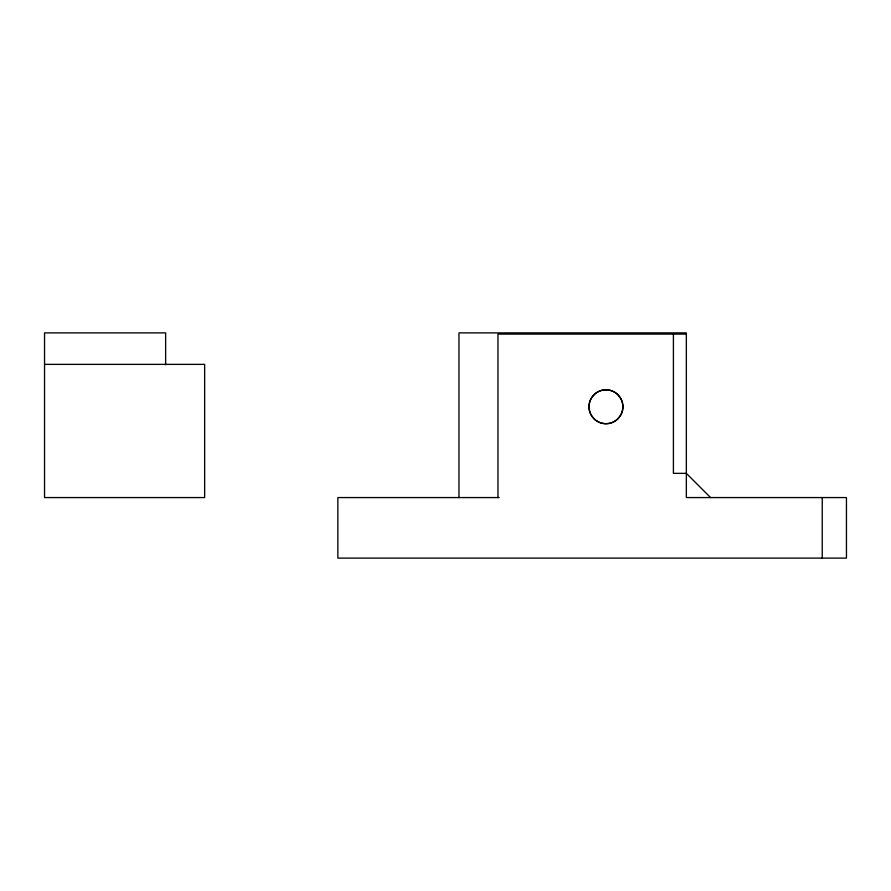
<?xml version="1.0" encoding="UTF-8"?>
<svg xmlns="http://www.w3.org/2000/svg" width="891" height="891" viewBox="0 0 891 891"><rect width="100%" height="100%" fill="white"/><g stroke="black" fill="none" stroke-linecap="round" stroke-linejoin="round"><path stroke-width="1.34" d="M686.348 334.092L497.969 334.092L497.969 497.568M44.55 364.374L204.652 364.374L204.652 497.568L44.55 497.568L44.55 332.889L165.637 332.889L165.637 364.72M499.194 497.568L337.867 497.568L337.867 558.111L846.45 558.111L846.45 497.568L686.348 497.568L686.348 332.889L458.965 332.889L458.965 497.568M710.561 497.568L686.348 473.355L673.407 473.355L673.407 334.092M822.237 497.568L822.237 558.111M593.963 394.769L591.268 398.277A16.829 16.684 -90 0 0 591.268 415.228L593.963 418.737A17.185 17.04 -90 0 0 617.942 418.737L620.637 415.228A16.829 16.684 -90 0 0 620.637 398.277L617.942 394.769A17.185 17.04 -90 0 0 593.974 394.769M597.482 421.432A16.951 16.951 0 0 0 622.909 406.753A16.951 16.951 0 0 0 597.482 392.073A16.951 16.951 0 0 0 597.482 421.432"/></g></svg>
